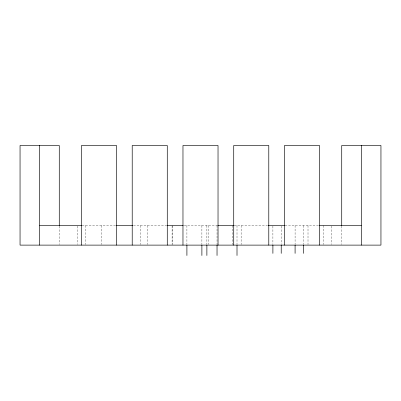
<?xml version="1.0" encoding="UTF-8"?>
<svg xmlns="http://www.w3.org/2000/svg" width="401" height="401" viewBox="0 0 401 401"><rect width="100%" height="100%" fill="white"/><g stroke="black" fill="none" stroke-linecap="round" stroke-linejoin="round"><path stroke-width="0.3" stroke-dasharray="2 1.5" d="M82.09 225.502L115.899 225.502M133.468 225.502L166.651 225.502M184.219 225.502L217.332 225.502M234.349 225.502L267.532 225.502M285.011 225.502L318.91 225.502M341.722 226.119L341.722 244.505M331.542 226.119L331.542 244.505M323.697 225.502L323.697 244.505M308.008 225.502L308.008 244.505M303.412 225.502L303.412 244.505M295.091 225.502L295.091 244.505M281.221 226.119L281.221 244.505M272.896 226.119L272.896 244.505M241.141 225.502L241.141 244.505M237.006 225.502L237.006 244.505M232.63 225.502L232.63 244.505M217.031 225.502L217.031 244.505M208.309 225.502L208.309 244.505M206.881 225.502L206.881 244.505M201.888 225.502L201.888 244.505M186.906 225.502L186.906 244.505M172.164 225.502L172.164 244.505M172.089 226.119L172.089 244.505M147.839 225.502L147.839 244.505M140.706 225.502L140.706 244.505M101.318 225.502L101.318 244.505M85.624 225.502L85.624 244.505M77.779 226.119L77.779 244.505M59.278 226.119L59.278 244.505"/><path stroke-width="0.6" d="M39.664 225.502L81.704 225.502M116.526 225.502L132.696 225.502M167.092 225.502L183.252 225.502M217.848 225.502L234.079 225.502M268.304 225.502L284.474 225.502M319.537 225.502L361.336 225.502M361.336 145.478L361.336 245.116M341.722 225.502L341.722 145.478L380.95 145.478L380.95 245.116L20.05 245.116L20.05 145.478L59.278 145.478L59.278 225.502M319.537 245.116L319.537 145.478L284.474 145.478L284.474 245.116M303.412 245.116L303.412 253.402M295.091 245.116L295.091 253.402M281.221 245.116L281.221 253.402M272.896 245.116L272.896 253.402M268.785 245.116L268.785 145.478L233.723 145.478L233.723 245.116M237.006 245.116L237.006 255.522M218.029 245.116L218.029 145.478L182.971 145.478L182.971 245.116M217.031 245.116L217.031 255.522M206.881 245.116L206.881 255.522M201.888 245.116L201.888 255.522M186.906 245.116L186.906 255.522M167.277 245.116L167.277 145.478L132.215 145.478L132.215 245.116M116.526 245.116L116.526 145.478L81.463 145.478L81.463 245.116M39.664 145.478L39.664 245.116"/></g></svg>
